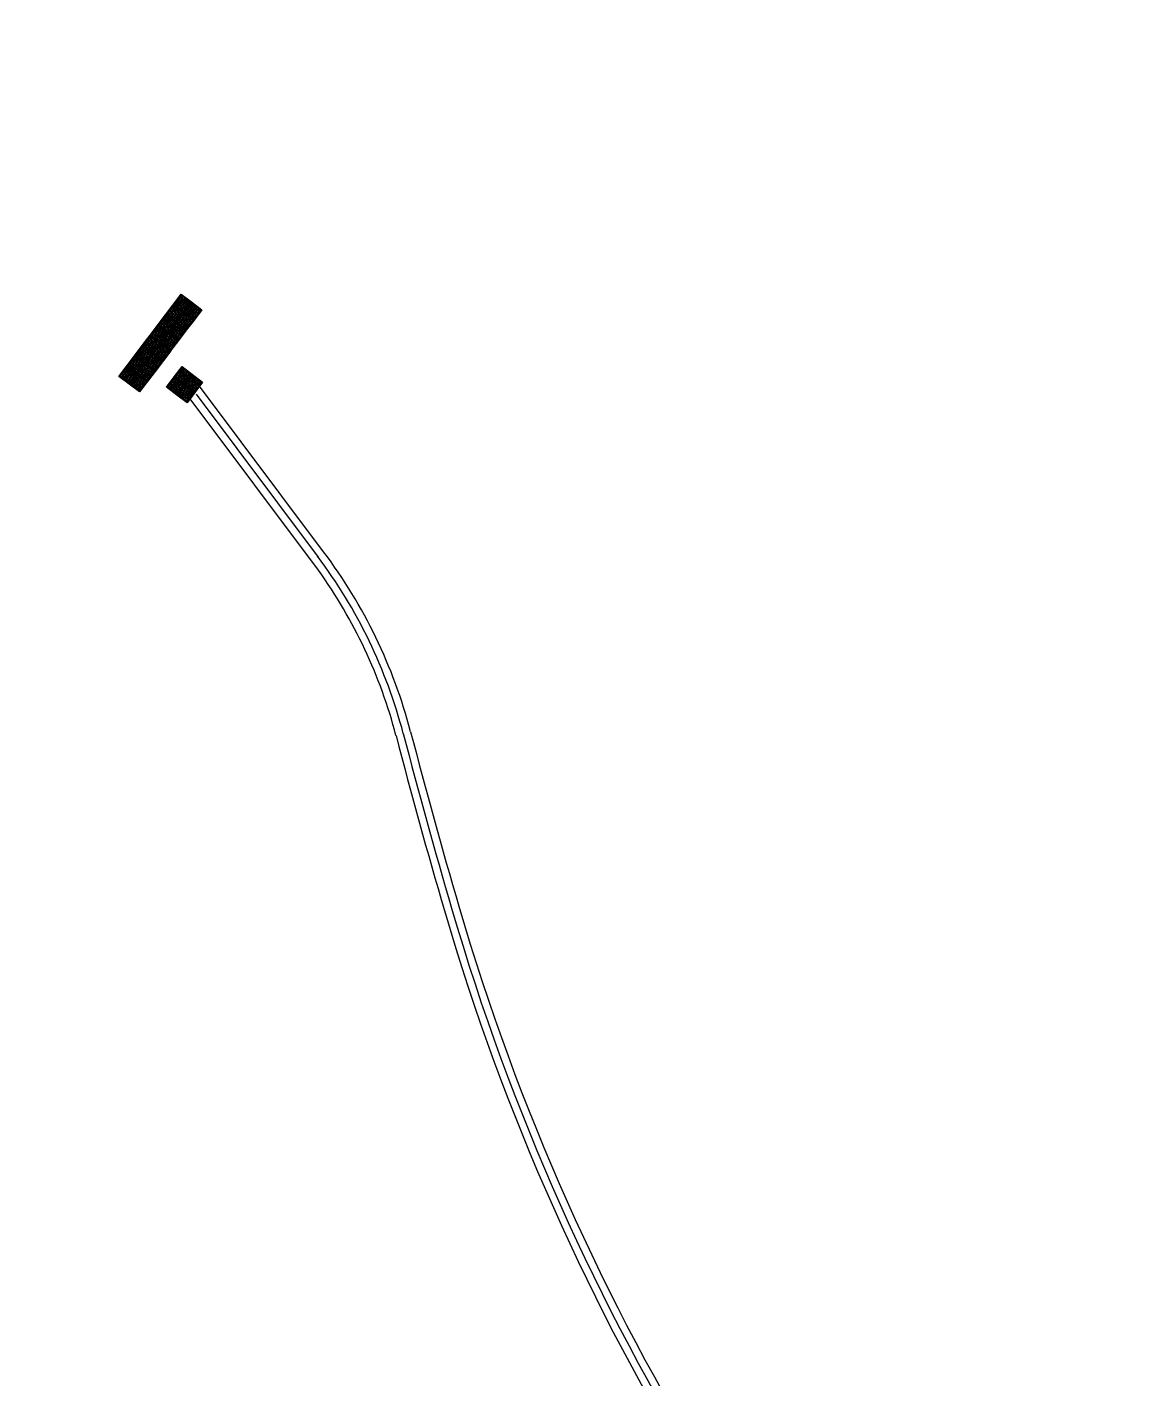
# Model space of a CAD drawing. Header units: millimetres. Extents: x 832728086 to 834530684, y 817551485 to 818349469.
# Drawn here: x 833098095 to 833123677, y 817733677 to 817765065 of the extents above; entities that cross this region are included whole.
import ezdxf

# ---------------------------------------------------------------- set-up
doc = ezdxf.new("R2010")
doc.units = ezdxf.units.MM
doc.header["$LTSCALE"] = 100
doc.layers.add('000-helpline', color=30, linetype='Continuous', lineweight=30, plot=False)
doc.layers.add('000-Tactile-l', color=8, linetype='Continuous')

# ---------------------------------------------------------------- blocks, each defined once
blk = doc.blocks.new('tactile')
at = {"layer": '000-helpline', "ltscale": 0.015}
for points in [[(834247.667, 817812.521), (834247.906, 817812.339), (834247.725, 817812.1), (834247.485, 817812.281)], [(834247.485, 817812.281), (834247.725, 817812.1), (834247.543, 817811.861), (834247.304, 817812.042)], [(834247.725, 817812.1), (834247.964, 817811.919), (834247.783, 817811.68), (834247.543, 817811.861)], [(834247.906, 817812.339), (834248.145, 817812.158), (834247.964, 817811.919), (834247.725, 817812.1)], [(834247.123, 817811.803), (834247.362, 817811.622), (834247.181, 817811.383), (834246.942, 817811.564)], [(834247.304, 817812.042), (834247.543, 817811.861), (834247.362, 817811.622), (834247.123, 817811.803)], [(834247.543, 817811.861), (834247.783, 817811.68), (834247.601, 817811.441), (834247.362, 817811.622)], [(834246.943, 817811.565), (834247.182, 817811.384), (834247.001, 817811.145), (834246.762, 817811.326)], [(834247.362, 817811.622), (834247.601, 817811.441), (834247.42, 817811.202), (834247.181, 817811.383)], [(834246.762, 817811.326), (834247.001, 817811.145), (834246.82, 817810.906), (834246.581, 817811.087)], [(834247.001, 817811.145), (834247.24, 817810.964), (834247.059, 817810.725), (834246.82, 817810.906)], [(834247.182, 817811.384), (834247.421, 817811.203), (834247.24, 817810.964), (834247.001, 817811.145)], [(834246.4, 817810.85), (834246.639, 817810.669), (834246.458, 817810.43), (834246.219, 817810.611)], [(834246.581, 817811.089), (834246.82, 817810.908), (834246.639, 817810.669), (834246.4, 817810.85)], [(834246.82, 817810.908), (834247.06, 817810.727), (834246.878, 817810.488), (834246.639, 817810.669)], [(834247.685, 817810.837), (834247.924, 817810.655), (834247.743, 817810.416), (834247.504, 817810.597)], [(834246.639, 817810.669), (834246.878, 817810.488), (834246.697, 817810.249), (834246.458, 817810.43)], [(834247.504, 817810.597), (834247.743, 817810.416), (834247.562, 817810.177), (834247.323, 817810.358)], [(834247.924, 817810.655), (834248.163, 817810.474), (834247.982, 817810.235), (834247.743, 817810.416)], [(834247.743, 817810.416), (834247.982, 817810.235), (834247.801, 817809.996), (834247.562, 817810.177)]]:
    blk.add_lwpolyline(points, close=True, dxfattribs=at)
at = {"layer": '000-Tactile-l', "ltscale": 5e-05}
for p, q in [((834248.012, 817810.195), (834250.844, 817806.416)), ((834250.971, 817806.539), (834248.092, 817810.38)), ((834250.851, 817806.11), (834247.872, 817810.09))]:
    blk.add_line(p, q, dxfattribs=at)
at = {"layer": '000-Tactile-l'}
for points in [[(834247.304, 817812.042), (834247.667, 817812.521), (834248.145, 817812.158), (834247.783, 817811.68)], [(834246.942, 817811.564), (834247.304, 817812.042), (834247.783, 817811.68), (834247.42, 817811.202)], [(834246.581, 817811.087), (834246.943, 817811.565), (834247.421, 817811.203), (834247.059, 817810.725)], [(834246.219, 817810.611), (834246.581, 817811.089), (834247.06, 817810.727), (834246.697, 817810.249)], [(834247.323, 817810.358), (834247.685, 817810.837), (834248.163, 817810.474), (834247.801, 817809.996)]]:
    blk.add_lwpolyline(points, close=True, dxfattribs=at)
at = {"layer": '000-Tactile-l', "ltscale": 0.015}
for centre, radius in [((834247.611, 817812.406), 0.0175), ((834247.611, 817812.406), 0.0125), ((834247.641, 817812.446), 0.0175), ((834247.641, 817812.446), 0.0125), ((834247.651, 817812.376), 0.0175), ((834247.651, 817812.376), 0.0125), ((834247.671, 817812.486), 0.0175), ((834247.671, 817812.486), 0.0125), ((834247.681, 817812.416), 0.0175), ((834247.681, 817812.416), 0.0125), ((834247.711, 817812.455), 0.0175), ((834247.711, 817812.455), 0.0125), ((834247.721, 817812.385), 0.0175), ((834247.721, 817812.385), 0.0125), ((834247.751, 817812.425), 0.0175), ((834247.751, 817812.425), 0.0125), ((834247.791, 817812.395), 0.0175), ((834247.791, 817812.395), 0.0125), ((834247.369, 817812.087), 0.0175), ((834247.369, 817812.087), 0.0125), ((834247.4, 817812.127), 0.0175), ((834247.4, 817812.127), 0.0125), ((834247.409, 817812.057), 0.0175), ((834247.43, 817812.167), 0.0175), ((834247.43, 817812.167), 0.0125), ((834247.44, 817812.097), 0.0175), ((834247.44, 817812.097), 0.0125), ((834247.46, 817812.207), 0.0175), ((834247.46, 817812.207), 0.0125), ((834247.47, 817812.137), 0.0175), ((834247.47, 817812.137), 0.0125), ((834247.479, 817812.066), 0.0175), ((834247.479, 817812.066), 0.0125), ((834247.49, 817812.246), 0.0175), ((834247.49, 817812.246), 0.0125), ((834247.5, 817812.176), 0.0175), ((834247.5, 817812.176), 0.0125), ((834247.51, 817812.106), 0.0175), ((834247.51, 817812.106), 0.0125), ((834247.52, 817812.286), 0.0175), ((834247.52, 817812.286), 0.0125), ((834247.53, 817812.216), 0.0175), ((834247.53, 817812.216), 0.0125), ((834247.54, 817812.146), 0.0175), ((834247.54, 817812.146), 0.0125), ((834247.549, 817812.076), 0.0175), ((834247.551, 817812.326), 0.0175), ((834247.549, 817812.076), 0.0125), ((834247.551, 817812.326), 0.0125), ((834247.56, 817812.256), 0.0175), ((834247.56, 817812.256), 0.0125), ((834247.57, 817812.186), 0.0175), ((834247.57, 817812.186), 0.0125), ((834247.58, 817812.116), 0.0175), ((834247.581, 817812.366), 0.0175), ((834247.58, 817812.116), 0.0125), ((834247.581, 817812.366), 0.0125), ((834247.59, 817812.296), 0.0175), ((834247.59, 817812.296), 0.0125), ((834247.6, 817812.226), 0.0175), ((834247.6, 817812.226), 0.0125), ((834247.61, 817812.156), 0.0175), ((834247.61, 817812.156), 0.0125), ((834247.619, 817812.086), 0.0175), ((834247.621, 817812.336), 0.0175), ((834247.619, 817812.086), 0.0125), ((834247.621, 817812.336), 0.0125), ((834247.63, 817812.266), 0.0175), ((834247.63, 817812.266), 0.0125), ((834247.64, 817812.196), 0.0175), ((834247.64, 817812.196), 0.0125), ((834247.65, 817812.126), 0.0175), ((834247.65, 817812.126), 0.0125), ((834247.661, 817812.306), 0.0175), ((834247.661, 817812.306), 0.0125), ((834247.67, 817812.236), 0.0175), ((834247.67, 817812.236), 0.0125), ((834247.68, 817812.166), 0.0175), ((834247.68, 817812.166), 0.0125), ((834247.69, 817812.095), 0.0175), ((834247.691, 817812.345), 0.0175), ((834247.69, 817812.095), 0.0125), ((834247.691, 817812.345), 0.0125), ((834247.7, 817812.275), 0.0175), ((834247.7, 817812.275), 0.0125), ((834247.71, 817812.205), 0.0175), ((834247.71, 817812.205), 0.0125), ((834247.72, 817812.135), 0.0175), ((834247.72, 817812.135), 0.0125), ((834247.729, 817812.065), 0.0175), ((834247.731, 817812.315), 0.0175), ((834247.729, 817812.065), 0.0125), ((834247.731, 817812.315), 0.0125), ((834247.74, 817812.245), 0.0175), ((834247.74, 817812.245), 0.0125), ((834247.75, 817812.175), 0.0175), ((834247.75, 817812.175), 0.0125), ((834247.76, 817812.105), 0.0175), ((834247.761, 817812.355), 0.0175), ((834247.76, 817812.105), 0.0125), ((834247.761, 817812.355), 0.0125), ((834247.77, 817812.285), 0.0175), ((834247.77, 817812.285), 0.0125), ((834247.78, 817812.215), 0.0175), ((834247.78, 817812.215), 0.0125), ((834247.79, 817812.145), 0.0175), ((834247.79, 817812.145), 0.0125), ((834247.799, 817812.075), 0.0175), ((834247.801, 817812.325), 0.0175), ((834247.799, 817812.075), 0.0125), ((834247.801, 817812.325), 0.0125), ((834247.81, 817812.255), 0.0175), ((834247.81, 817812.255), 0.0125), ((834247.82, 817812.185), 0.0175), ((834247.82, 817812.185), 0.0125), ((834247.83, 817812.115), 0.0175), ((834247.831, 817812.365), 0.0175), ((834247.83, 817812.115), 0.0125), ((834247.831, 817812.365), 0.0125), ((834247.84, 817812.295), 0.0175), ((834247.84, 817812.295), 0.0125), ((834247.85, 817812.225), 0.0175), ((834247.85, 817812.225), 0.0125), ((834247.86, 817812.155), 0.0175), ((834247.86, 817812.155), 0.0125), ((834247.869, 817812.085), 0.0175), ((834247.871, 817812.335), 0.0175), ((834247.869, 817812.085), 0.0125), ((834247.871, 817812.335), 0.0125), ((834247.88, 817812.265), 0.0175), ((834247.88, 817812.265), 0.0125), ((834247.89, 817812.195), 0.0175), ((834247.89, 817812.195), 0.0125), ((834247.9, 817812.124), 0.0175), ((834247.9, 817812.124), 0.0125), ((834247.911, 817812.304), 0.0175), ((834247.911, 817812.304), 0.0125), ((834247.92, 817812.234), 0.0175), ((834247.92, 817812.234), 0.0125), ((834247.93, 817812.164), 0.0175), ((834247.93, 817812.164), 0.0125), ((834247.94, 817812.094), 0.0175), ((834247.94, 817812.094), 0.0125), ((834247.95, 817812.274), 0.0175), ((834247.95, 817812.274), 0.0125), ((834247.96, 817812.204), 0.0175), ((834247.96, 817812.204), 0.0125), ((834247.97, 817812.134), 0.0175), ((834247.97, 817812.134), 0.0125), ((834247.979, 817812.064), 0.0175), ((834247.979, 817812.064), 0.0125), ((834247.99, 817812.244), 0.0175), ((834247.99, 817812.244), 0.0125), ((834248, 817812.174), 0.0175), ((834248, 817812.174), 0.0125), ((834248.01, 817812.104), 0.0175), ((834248.01, 817812.104), 0.0125), ((834248.03, 817812.214), 0.0175), ((834248.03, 817812.214), 0.0125), ((834248.04, 817812.144), 0.0175), ((834248.04, 817812.144), 0.0125), ((834248.049, 817812.074), 0.0175), ((834248.049, 817812.074), 0.0125), ((834248.07, 817812.184), 0.0175), ((834248.07, 817812.184), 0.0125), ((834248.08, 817812.114), 0.0175), ((834248.08, 817812.114), 0.0125), ((834248.11, 817812.153), 0.0175), ((834248.11, 817812.153), 0.0125), ((834247.128, 817811.768), 0.0175), ((834247.128, 817811.768), 0.0125), ((834247.158, 817811.808), 0.0175), ((834247.158, 817811.808), 0.0125), ((834247.188, 817811.848), 0.0175), ((834247.188, 817811.848), 0.0125), ((834247.198, 817811.778), 0.0175), ((834247.198, 817811.778), 0.0125), ((834247.219, 817811.888), 0.0175), ((834247.219, 817811.888), 0.0125), ((834247.228, 817811.818), 0.0175), ((834247.228, 817811.818), 0.0125), ((834247.238, 817811.748), 0.0175), ((834247.238, 817811.748), 0.0125), ((834247.249, 817811.928), 0.0175), ((834247.249, 817811.928), 0.0125), ((834247.258, 817811.858), 0.0175), ((834247.258, 817811.858), 0.0125), ((834247.268, 817811.787), 0.0175), ((834247.268, 817811.787), 0.0125), ((834247.279, 817811.967), 0.0175), ((834247.279, 817811.967), 0.0125), ((834247.289, 817811.897), 0.0175), ((834247.289, 817811.897), 0.0125), ((834247.298, 817811.827), 0.0175), ((834247.298, 817811.827), 0.0125), ((834247.308, 817811.757), 0.0175), ((834247.309, 817812.007), 0.0175), ((834247.308, 817811.757), 0.0125), ((834247.309, 817812.007), 0.0125), ((834247.319, 817811.937), 0.0175), ((834247.319, 817811.937), 0.0125), ((834247.328, 817811.867), 0.0175), ((834247.328, 817811.867), 0.0125), ((834247.338, 817811.797), 0.0175), ((834247.339, 817812.047), 0.0175), ((834247.338, 817811.797), 0.0125), ((834247.339, 817812.047), 0.0125), ((834247.349, 817811.977), 0.0175), ((834247.349, 817811.977), 0.0125), ((834247.359, 817811.907), 0.0175), ((834247.359, 817811.907), 0.0125), ((834247.368, 817811.837), 0.0175), ((834247.368, 817811.837), 0.0125), ((834247.378, 817811.767), 0.0175), ((834247.379, 817812.017), 0.0175), ((834247.378, 817811.767), 0.0125), ((834247.379, 817812.017), 0.0125), ((834247.389, 817811.947), 0.0175), ((834247.389, 817811.947), 0.0125), ((834247.398, 817811.877), 0.0175), ((834247.398, 817811.877), 0.0125), ((834247.408, 817811.807), 0.0175), ((834247.408, 817811.807), 0.0125), ((834247.409, 817812.057), 0.0125), ((834247.419, 817811.987), 0.0175), ((834247.419, 817811.987), 0.0125), ((834247.429, 817811.917), 0.0175), ((834247.429, 817811.917), 0.0125), ((834247.438, 817811.847), 0.0175), ((834247.438, 817811.847), 0.0125), ((834247.448, 817811.777), 0.0175), ((834247.449, 817812.027), 0.0175), ((834247.448, 817811.777), 0.0125), ((834247.449, 817812.027), 0.0125), ((834247.459, 817811.957), 0.0175), ((834247.459, 817811.957), 0.0125), ((834247.469, 817811.887), 0.0175), ((834247.469, 817811.887), 0.0125), ((834247.478, 817811.816), 0.0175), ((834247.478, 817811.816), 0.0125), ((834247.488, 817811.746), 0.0175), ((834247.489, 817811.996), 0.0175), ((834247.489, 817811.996), 0.0125), ((834247.499, 817811.926), 0.0175), ((834247.499, 817811.926), 0.0125), ((834247.508, 817811.856), 0.0175), ((834247.508, 817811.856), 0.0125), ((834247.518, 817811.786), 0.0175), ((834247.519, 817812.036), 0.0175), ((834247.518, 817811.786), 0.0125), ((834247.519, 817812.036), 0.0125), ((834247.529, 817811.966), 0.0175), ((834247.529, 817811.966), 0.0125), ((834247.539, 817811.896), 0.0175), ((834247.539, 817811.896), 0.0125), ((834247.548, 817811.826), 0.0175), ((834247.548, 817811.826), 0.0125), ((834247.558, 817811.756), 0.0175), ((834247.559, 817812.006), 0.0175), ((834247.558, 817811.756), 0.0125), ((834247.559, 817812.006), 0.0125), ((834247.569, 817811.936), 0.0175), ((834247.569, 817811.936), 0.0125), ((834247.578, 817811.866), 0.0175), ((834247.578, 817811.866), 0.0125), ((834247.588, 817811.796), 0.0175), ((834247.589, 817812.046), 0.0175), ((834247.588, 817811.796), 0.0125), ((834247.589, 817812.046), 0.0125), ((834247.599, 817811.976), 0.0175), ((834247.599, 817811.976), 0.0125), ((834247.609, 817811.906), 0.0175), ((834247.609, 817811.906), 0.0125), ((834247.618, 817811.836), 0.0175), ((834247.618, 817811.836), 0.0125), ((834247.628, 817811.766), 0.0175), ((834247.629, 817812.016), 0.0175), ((834247.628, 817811.766), 0.0125), ((834247.629, 817812.016), 0.0125), ((834247.639, 817811.946), 0.0175), ((834247.639, 817811.946), 0.0125), ((834247.648, 817811.876), 0.0175), ((834247.648, 817811.876), 0.0125), ((834247.658, 817811.806), 0.0175), ((834247.659, 817812.056), 0.0175), ((834247.658, 817811.806), 0.0125), ((834247.659, 817812.056), 0.0125), ((834247.669, 817811.986), 0.0175), ((834247.669, 817811.986), 0.0125), ((834247.679, 817811.916), 0.0175), ((834247.679, 817811.916), 0.0125), ((834247.688, 817811.845), 0.0175), ((834247.688, 817811.845), 0.0125), ((834247.698, 817811.775), 0.0175), ((834247.699, 817812.025), 0.0175), ((834247.698, 817811.775), 0.0125), ((834247.699, 817812.025), 0.0125), ((834247.709, 817811.955), 0.0175), ((834247.709, 817811.955), 0.0125), ((834247.719, 817811.885), 0.0175), ((834247.719, 817811.885), 0.0125), ((834247.728, 817811.815), 0.0175), ((834247.728, 817811.815), 0.0125), ((834247.738, 817811.745), 0.0175), ((834247.739, 817811.995), 0.0175), ((834247.739, 817811.995), 0.0125), ((834247.749, 817811.925), 0.0175), ((834247.749, 817811.925), 0.0125), ((834247.758, 817811.855), 0.0175), ((834247.758, 817811.855), 0.0125), ((834247.768, 817811.785), 0.0175), ((834247.769, 817812.035), 0.0175), ((834247.768, 817811.785), 0.0125), ((834247.769, 817812.035), 0.0125), ((834247.779, 817811.965), 0.0175), ((834247.779, 817811.965), 0.0125), ((834247.789, 817811.895), 0.0175), ((834247.789, 817811.895), 0.0125), ((834247.798, 817811.825), 0.0175), ((834247.798, 817811.825), 0.0125), ((834247.808, 817811.755), 0.0175), ((834247.809, 817812.005), 0.0175), ((834247.808, 817811.755), 0.0125), ((834247.809, 817812.005), 0.0125), ((834247.819, 817811.935), 0.0175), ((834247.819, 817811.935), 0.0125), ((834247.828, 817811.865), 0.0175), ((834247.828, 817811.865), 0.0125), ((834247.838, 817811.795), 0.0175), ((834247.839, 817812.045), 0.0175), ((834247.838, 817811.795), 0.0125), ((834247.839, 817812.045), 0.0125), ((834247.849, 817811.975), 0.0175), ((834247.849, 817811.975), 0.0125), ((834247.859, 817811.905), 0.0175), ((834247.859, 817811.905), 0.0125), ((834247.868, 817811.835), 0.0175), ((834247.868, 817811.835), 0.0125), ((834247.879, 817812.015), 0.0175), ((834247.879, 817812.015), 0.0125), ((834247.889, 817811.945), 0.0175), ((834247.889, 817811.945), 0.0125), ((834247.898, 817811.874), 0.0175), ((834247.898, 817811.874), 0.0125), ((834247.909, 817812.054), 0.0175), ((834247.909, 817812.054), 0.0125), ((834247.919, 817811.984), 0.0175), ((834247.919, 817811.984), 0.0125), ((834247.929, 817811.914), 0.0175), ((834247.929, 817811.914), 0.0125), ((834247.949, 817812.024), 0.0175), ((834247.949, 817812.024), 0.0125), ((834247.959, 817811.954), 0.0175), ((834247.959, 817811.954), 0.0125), ((834247.989, 817811.994), 0.0175), ((834247.989, 817811.994), 0.0125), ((834248.019, 817812.034), 0.0175), ((834248.019, 817812.034), 0.0125), ((834246.888, 817811.451), 0.0175), ((834246.888, 817811.451), 0.0125), ((834246.918, 817811.491), 0.0175), ((834246.918, 817811.491), 0.0125), ((834246.948, 817811.53), 0.0175), ((834246.948, 817811.53), 0.0125), ((834246.958, 817811.46), 0.0175), ((834246.958, 817811.46), 0.0125), ((834246.977, 817811.569), 0.0175), ((834246.977, 817811.569), 0.0125), ((834246.988, 817811.5), 0.0175), ((834246.988, 817811.5), 0.0125), ((834246.997, 817811.43), 0.0175), ((834247.007, 817811.609), 0.0175), ((834247.007, 817811.609), 0.0125), ((834247.017, 817811.539), 0.0175), ((834247.017, 817811.539), 0.0125), ((834247.028, 817811.47), 0.0175), ((834247.028, 817811.47), 0.0125), ((834247.037, 817811.649), 0.0175), ((834247.037, 817811.649), 0.0125), ((834247.047, 817811.579), 0.0175), ((834247.047, 817811.579), 0.0125), ((834247.057, 817811.508), 0.0175), ((834247.057, 817811.508), 0.0125), ((834247.068, 817811.688), 0.0175), ((834247.067, 817811.44), 0.0175), ((834247.068, 817811.688), 0.0125), ((834247.067, 817811.44), 0.0125), ((834247.077, 817811.618), 0.0175), ((834247.077, 817811.618), 0.0125), ((834247.087, 817811.548), 0.0175), ((834247.087, 817811.548), 0.0125), ((834247.097, 817811.478), 0.0175), ((834247.098, 817811.728), 0.0175), ((834247.097, 817811.478), 0.0125), ((834247.098, 817811.728), 0.0125), ((834247.107, 817811.658), 0.0175), ((834247.107, 817811.658), 0.0125), ((834247.117, 817811.588), 0.0175), ((834247.117, 817811.588), 0.0125), ((834247.127, 817811.518), 0.0175), ((834247.127, 817811.518), 0.0125), ((834247.136, 817811.448), 0.0175), ((834247.138, 817811.698), 0.0175), ((834247.136, 817811.448), 0.0125), ((834247.138, 817811.698), 0.0125), ((834247.147, 817811.628), 0.0175), ((834247.147, 817811.628), 0.0125), ((834247.157, 817811.558), 0.0175), ((834247.157, 817811.558), 0.0125), ((834247.167, 817811.488), 0.0175), ((834247.168, 817811.738), 0.0175), ((834247.167, 817811.488), 0.0125), ((834247.168, 817811.738), 0.0125), ((834247.177, 817811.668), 0.0175), ((834247.177, 817811.668), 0.0125), ((834247.187, 817811.598), 0.0175), ((834247.187, 817811.598), 0.0125), ((834247.197, 817811.528), 0.0175), ((834247.197, 817811.528), 0.0125), ((834247.206, 817811.458), 0.0175), ((834247.208, 817811.708), 0.0175), ((834247.206, 817811.458), 0.0125), ((834247.208, 817811.708), 0.0125), ((834247.217, 817811.638), 0.0175), ((834247.217, 817811.638), 0.0125), ((834247.227, 817811.568), 0.0175), ((834247.227, 817811.568), 0.0125), ((834247.237, 817811.498), 0.0175), ((834247.237, 817811.498), 0.0125), ((834247.248, 817811.678), 0.0175), ((834247.248, 817811.678), 0.0125), ((834247.257, 817811.608), 0.0175), ((834247.257, 817811.608), 0.0125), ((834247.267, 817811.537), 0.0175), ((834247.267, 817811.537), 0.0125), ((834247.277, 817811.467), 0.0175), ((834247.278, 817811.717), 0.0175), ((834247.277, 817811.467), 0.0125), ((834247.278, 817811.717), 0.0125), ((834247.287, 817811.647), 0.0175), ((834247.287, 817811.647), 0.0125), ((834247.297, 817811.577), 0.0175), ((834247.297, 817811.577), 0.0125), ((834247.307, 817811.507), 0.0175), ((834247.307, 817811.507), 0.0125), ((834247.316, 817811.437), 0.0175), ((834247.318, 817811.687), 0.0175), ((834247.316, 817811.437), 0.0125), ((834247.318, 817811.687), 0.0125), ((834247.327, 817811.617), 0.0175), ((834247.327, 817811.617), 0.0125), ((834247.337, 817811.547), 0.0175), ((834247.337, 817811.547), 0.0125), ((834247.347, 817811.477), 0.0175), ((834247.348, 817811.727), 0.0175), ((834247.347, 817811.477), 0.0125), ((834247.348, 817811.727), 0.0125), ((834247.357, 817811.657), 0.0175), ((834247.357, 817811.657), 0.0125), ((834247.367, 817811.587), 0.0175), ((834247.367, 817811.587), 0.0125), ((834247.377, 817811.517), 0.0175), ((834247.377, 817811.517), 0.0125), ((834247.386, 817811.447), 0.0175), ((834247.388, 817811.697), 0.0175), ((834247.386, 817811.447), 0.0125), ((834247.388, 817811.697), 0.0125), ((834247.397, 817811.627), 0.0175), ((834247.397, 817811.627), 0.0125), ((834247.407, 817811.557), 0.0175), ((834247.407, 817811.557), 0.0125), ((834247.417, 817811.487), 0.0175), ((834247.418, 817811.737), 0.0175), ((834247.417, 817811.487), 0.0125), ((834247.418, 817811.737), 0.0125), ((834247.427, 817811.667), 0.0175), ((834247.427, 817811.667), 0.0125), ((834247.437, 817811.597), 0.0175), ((834247.437, 817811.597), 0.0125), ((834247.447, 817811.527), 0.0175), ((834247.447, 817811.527), 0.0125), ((834247.456, 817811.457), 0.0175), ((834247.458, 817811.707), 0.0175), ((834247.456, 817811.457), 0.0125), ((834247.458, 817811.707), 0.0125), ((834247.467, 817811.637), 0.0175), ((834247.467, 817811.637), 0.0125), ((834247.477, 817811.566), 0.0175), ((834247.477, 817811.566), 0.0125), ((834247.487, 817811.496), 0.0175), ((834247.487, 817811.496), 0.0125), ((834247.488, 817811.746), 0.0125), ((834247.498, 817811.676), 0.0175), ((834247.498, 817811.676), 0.0125), ((834247.507, 817811.606), 0.0175), ((834247.507, 817811.606), 0.0125), ((834247.517, 817811.536), 0.0175), ((834247.517, 817811.536), 0.0125), ((834247.527, 817811.466), 0.0175), ((834247.528, 817811.716), 0.0175), ((834247.527, 817811.466), 0.0125), ((834247.528, 817811.716), 0.0125), ((834247.537, 817811.646), 0.0175), ((834247.537, 817811.646), 0.0125), ((834247.547, 817811.576), 0.0175), ((834247.547, 817811.576), 0.0125), ((834247.557, 817811.506), 0.0175), ((834247.557, 817811.506), 0.0125), ((834247.566, 817811.436), 0.0175), ((834247.568, 817811.686), 0.0175), ((834247.566, 817811.436), 0.0125), ((834247.568, 817811.686), 0.0125), ((834247.577, 817811.616), 0.0175), ((834247.577, 817811.616), 0.0125), ((834247.587, 817811.546), 0.0175), ((834247.587, 817811.546), 0.0125), ((834247.597, 817811.476), 0.0175), ((834247.598, 817811.726), 0.0175), ((834247.597, 817811.476), 0.0125), ((834247.598, 817811.726), 0.0125), ((834247.607, 817811.656), 0.0175), ((834247.607, 817811.656), 0.0125), ((834247.617, 817811.586), 0.0175), ((834247.617, 817811.586), 0.0125), ((834247.627, 817811.516), 0.0175), ((834247.627, 817811.516), 0.0125), ((834247.638, 817811.696), 0.0175), ((834247.638, 817811.696), 0.0125), ((834247.647, 817811.626), 0.0175), ((834247.647, 817811.626), 0.0125), ((834247.657, 817811.556), 0.0175), ((834247.657, 817811.556), 0.0125), ((834247.668, 817811.736), 0.0175), ((834247.668, 817811.736), 0.0125), ((834247.677, 817811.666), 0.0175), ((834247.677, 817811.666), 0.0125), ((834247.687, 817811.595), 0.0175), ((834247.687, 817811.595), 0.0125), ((834247.708, 817811.705), 0.0175), ((834247.708, 817811.705), 0.0125), ((834247.717, 817811.635), 0.0175), ((834247.717, 817811.635), 0.0125), ((834247.738, 817811.745), 0.0125), ((834247.748, 817811.675), 0.0175), ((834247.748, 817811.675), 0.0125), ((834247.778, 817811.715), 0.0175), ((834247.778, 817811.715), 0.0125), ((834246.646, 817811.132), 0.0175), ((834246.646, 817811.132), 0.0125), ((834246.676, 817811.172), 0.0175), ((834246.676, 817811.172), 0.0125), ((834246.706, 817811.212), 0.0175), ((834246.706, 817811.212), 0.0125), ((834246.716, 817811.142), 0.0175), ((834246.716, 817811.142), 0.0125), ((834246.737, 817811.251), 0.0175), ((834246.737, 817811.251), 0.0125), ((834246.746, 817811.181), 0.0175), ((834246.746, 817811.181), 0.0125), ((834246.767, 817811.291), 0.0175), ((834246.767, 817811.291), 0.0125), ((834246.776, 817811.221), 0.0175), ((834246.776, 817811.221), 0.0125), ((834246.786, 817811.151), 0.0175), ((834246.786, 817811.151), 0.0125), ((834246.797, 817811.331), 0.0175), ((834246.797, 817811.331), 0.0125), ((834246.807, 817811.261), 0.0175), ((834246.807, 817811.261), 0.0125), ((834246.816, 817811.191), 0.0175), ((834246.816, 817811.191), 0.0125), ((834246.826, 817811.121), 0.0175), ((834246.827, 817811.371), 0.0175), ((834246.826, 817811.121), 0.0125), ((834246.827, 817811.371), 0.0125), ((834246.837, 817811.301), 0.0175), ((834246.837, 817811.301), 0.0125), ((834246.846, 817811.231), 0.0175), ((834246.846, 817811.231), 0.0125), ((834246.856, 817811.161), 0.0175), ((834246.857, 817811.411), 0.0175), ((834246.856, 817811.161), 0.0125), ((834246.857, 817811.411), 0.0125), ((834246.867, 817811.341), 0.0175), ((834246.867, 817811.341), 0.0125), ((834246.877, 817811.271), 0.0175), ((834246.877, 817811.271), 0.0125), ((834246.886, 817811.201), 0.0175), ((834246.886, 817811.201), 0.0125), ((834246.896, 817811.131), 0.0175), ((834246.897, 817811.381), 0.0175), ((834246.896, 817811.131), 0.0125), ((834246.897, 817811.381), 0.0125), ((834246.907, 817811.311), 0.0175), ((834246.907, 817811.311), 0.0125), ((834246.917, 817811.241), 0.0175), ((834246.917, 817811.241), 0.0125), ((834246.926, 817811.171), 0.0175), ((834246.927, 817811.421), 0.0175), ((834246.926, 817811.171), 0.0125), ((834246.927, 817811.421), 0.0125), ((834246.937, 817811.35), 0.0175), ((834246.937, 817811.35), 0.0125), ((834246.947, 817811.28), 0.0175), ((834246.947, 817811.28), 0.0125), ((834246.956, 817811.21), 0.0175), ((834246.956, 817811.21), 0.0125), ((834246.966, 817811.14), 0.0175), ((834246.967, 817811.39), 0.0175), ((834246.966, 817811.14), 0.0125), ((834246.967, 817811.39), 0.0125), ((834246.977, 817811.32), 0.0175), ((834246.977, 817811.32), 0.0125), ((834246.987, 817811.25), 0.0175), ((834246.987, 817811.25), 0.0125), ((834246.996, 817811.18), 0.0175), ((834246.996, 817811.18), 0.0125), ((834246.997, 817811.43), 0.0125), ((834247.007, 817811.36), 0.0175), ((834247.007, 817811.36), 0.0125), ((834247.017, 817811.29), 0.0175), ((834247.017, 817811.29), 0.0125), ((834247.026, 817811.22), 0.0175), ((834247.026, 817811.22), 0.0125), ((834247.036, 817811.15), 0.0175), ((834247.037, 817811.4), 0.0175), ((834247.036, 817811.15), 0.0125), ((834247.037, 817811.4), 0.0125), ((834247.047, 817811.33), 0.0175), ((834247.047, 817811.33), 0.0125), ((834247.057, 817811.26), 0.0175), ((834247.057, 817811.26), 0.0125), ((834247.066, 817811.19), 0.0175), ((834247.066, 817811.19), 0.0125), ((834247.076, 817811.12), 0.0175), ((834247.077, 817811.37), 0.0175), ((834247.076, 817811.12), 0.0125), ((834247.077, 817811.37), 0.0125), ((834247.087, 817811.3), 0.0175), ((834247.087, 817811.3), 0.0125), ((834247.096, 817811.23), 0.0175), ((834247.096, 817811.23), 0.0125), ((834247.106, 817811.16), 0.0175), ((834247.107, 817811.41), 0.0175), ((834247.106, 817811.16), 0.0125), ((834247.107, 817811.41), 0.0125), ((834247.117, 817811.34), 0.0175), ((834247.117, 817811.34), 0.0125), ((834247.127, 817811.27), 0.0175), ((834247.127, 817811.27), 0.0125), ((834247.136, 817811.2), 0.0175), ((834247.136, 817811.2), 0.0125), ((834247.146, 817811.129), 0.0175), ((834247.147, 817811.379), 0.0175), ((834247.146, 817811.129), 0.0125), ((834247.147, 817811.379), 0.0125), ((834247.157, 817811.309), 0.0175), ((834247.157, 817811.309), 0.0125), ((834247.167, 817811.239), 0.0175), ((834247.167, 817811.239), 0.0125), ((834247.176, 817811.418), 0.0175), ((834247.176, 817811.169), 0.0175), ((834247.176, 817811.418), 0.0125), ((834247.176, 817811.169), 0.0125), ((834247.187, 817811.349), 0.0175), ((834247.187, 817811.349), 0.0125), ((834247.197, 817811.279), 0.0175), ((834247.197, 817811.279), 0.0125), ((834247.206, 817811.209), 0.0175), ((834247.206, 817811.209), 0.0125), ((834247.216, 817811.388), 0.0175), ((834247.216, 817811.139), 0.0175), ((834247.216, 817811.388), 0.0125), ((834247.216, 817811.139), 0.0125), ((834247.227, 817811.319), 0.0175), ((834247.227, 817811.319), 0.0125), ((834247.237, 817811.249), 0.0175), ((834247.237, 817811.249), 0.0125), ((834247.246, 817811.428), 0.0175), ((834247.246, 817811.179), 0.0175), ((834247.246, 817811.428), 0.0125), ((834247.246, 817811.179), 0.0125), ((834247.256, 817811.358), 0.0175), ((834247.256, 817811.358), 0.0125), ((834247.267, 817811.289), 0.0175), ((834247.267, 817811.289), 0.0125), ((834247.276, 817811.219), 0.0175), ((834247.276, 817811.219), 0.0125), ((834247.286, 817811.397), 0.0175), ((834247.286, 817811.149), 0.0175), ((834247.286, 817811.397), 0.0125), ((834247.286, 817811.149), 0.0125), ((834247.296, 817811.327), 0.0175), ((834247.296, 817811.327), 0.0125), ((834247.307, 817811.259), 0.0175), ((834247.307, 817811.259), 0.0125), ((834247.316, 817811.189), 0.0175), ((834247.316, 817811.189), 0.0125), ((834247.326, 817811.119), 0.0175), ((834247.326, 817811.367), 0.0175), ((834247.326, 817811.367), 0.0125), ((834247.336, 817811.297), 0.0175), ((834247.336, 817811.297), 0.0125), ((834247.346, 817811.229), 0.0175), ((834247.346, 817811.229), 0.0125), ((834247.356, 817811.407), 0.0175), ((834247.356, 817811.158), 0.0175), ((834247.356, 817811.407), 0.0125), ((834247.356, 817811.158), 0.0125), ((834247.366, 817811.337), 0.0175), ((834247.366, 817811.337), 0.0125), ((834247.376, 817811.267), 0.0175), ((834247.376, 817811.267), 0.0125), ((834247.386, 817811.198), 0.0175), ((834247.386, 817811.198), 0.0125), ((834247.396, 817811.377), 0.0175), ((834247.396, 817811.377), 0.0125), ((834247.406, 817811.307), 0.0175), ((834247.406, 817811.307), 0.0125), ((834247.415, 817811.237), 0.0175), ((834247.415, 817811.237), 0.0125), ((834247.426, 817811.417), 0.0175), ((834247.426, 817811.417), 0.0125), ((834247.436, 817811.347), 0.0175), ((834247.436, 817811.347), 0.0125), ((834247.446, 817811.277), 0.0175), ((834247.446, 817811.277), 0.0125), ((834247.466, 817811.387), 0.0175), ((834247.466, 817811.387), 0.0125), ((834247.476, 817811.316), 0.0175), ((834247.476, 817811.316), 0.0125), ((834247.496, 817811.426), 0.0175), ((834247.496, 817811.426), 0.0125), ((834247.506, 817811.356), 0.0175), ((834247.506, 817811.356), 0.0125), ((834247.536, 817811.396), 0.0175), ((834247.536, 817811.396), 0.0125), ((834246.405, 817810.815), 0.0175), ((834246.405, 817810.815), 0.0125), ((834246.435, 817810.855), 0.0175), ((834246.435, 817810.855), 0.0125), ((834246.465, 817810.895), 0.0175), ((834246.465, 817810.895), 0.0125), ((834246.475, 817810.825), 0.0175), ((834246.475, 817810.825), 0.0125), ((834246.495, 817810.935), 0.0175), ((834246.495, 817810.935), 0.0125), ((834246.505, 817810.864), 0.0175), ((834246.505, 817810.864), 0.0125), ((834246.526, 817810.974), 0.0175), ((834246.526, 817810.974), 0.0125), ((834246.535, 817810.904), 0.0175), ((834246.535, 817810.904), 0.0125), ((834246.545, 817810.834), 0.0175), ((834246.545, 817810.834), 0.0125), ((834246.556, 817811.014), 0.0175), ((834246.556, 817811.014), 0.0125), ((834246.566, 817810.944), 0.0175), ((834246.566, 817810.944), 0.0125), ((834246.575, 817810.874), 0.0175), ((834246.575, 817810.874), 0.0125), ((834246.585, 817810.804), 0.0175), ((834246.586, 817811.054), 0.0175), ((834246.586, 817811.054), 0.0125), ((834246.596, 817810.984), 0.0175), ((834246.596, 817810.984), 0.0125), ((834246.605, 817810.914), 0.0175), ((834246.605, 817810.914), 0.0125), ((834246.616, 817811.092), 0.0175), ((834246.615, 817810.844), 0.0175), ((834246.616, 817811.092), 0.0125), ((834246.615, 817810.844), 0.0125), ((834246.626, 817811.024), 0.0175), ((834246.626, 817811.024), 0.0125), ((834246.636, 817810.954), 0.0175), ((834246.636, 817810.954), 0.0125), ((834246.645, 817810.884), 0.0175), ((834246.645, 817810.884), 0.0125), ((834246.655, 817810.814), 0.0175), ((834246.656, 817811.062), 0.0175), ((834246.655, 817810.814), 0.0125), ((834246.656, 817811.062), 0.0125), ((834246.666, 817810.994), 0.0175), ((834246.666, 817810.994), 0.0125), ((834246.675, 817810.924), 0.0175), ((834246.675, 817810.924), 0.0125), ((834246.686, 817811.102), 0.0175), ((834246.685, 817810.854), 0.0175), ((834246.686, 817811.102), 0.0125), ((834246.685, 817810.854), 0.0125), ((834246.696, 817811.032), 0.0175), ((834246.696, 817811.032), 0.0125), ((834246.706, 817810.964), 0.0175), ((834246.706, 817810.964), 0.0125), ((834246.715, 817810.893), 0.0175), ((834246.715, 817810.893), 0.0125), ((834246.725, 817810.823), 0.0175), ((834246.726, 817811.071), 0.0175), ((834246.725, 817810.823), 0.0125), ((834246.726, 817811.071), 0.0125), ((834246.735, 817811.001), 0.0175), ((834246.735, 817811.001), 0.0125), ((834246.745, 817810.933), 0.0175), ((834246.745, 817810.933), 0.0125), ((834246.756, 817811.111), 0.0175), ((834246.755, 817810.863), 0.0175), ((834246.756, 817811.111), 0.0125), ((834246.755, 817810.863), 0.0125), ((834246.766, 817811.041), 0.0175), ((834246.766, 817811.041), 0.0125), ((834246.775, 817810.971), 0.0175), ((834246.775, 817810.971), 0.0125), ((834246.785, 817810.903), 0.0175), ((834246.785, 817810.903), 0.0125), ((834246.796, 817811.081), 0.0175), ((834246.795, 817810.833), 0.0175), ((834246.796, 817811.081), 0.0125), ((834246.795, 817810.833), 0.0125), ((834246.805, 817811.011), 0.0175), ((834246.805, 817811.011), 0.0125), ((834246.815, 817810.941), 0.0175), ((834246.815, 817810.941), 0.0125), ((834246.825, 817810.873), 0.0175), ((834246.825, 817810.873), 0.0125), ((834246.835, 817810.803), 0.0175), ((834246.836, 817811.051), 0.0175), ((834246.836, 817811.051), 0.0125), ((834246.845, 817810.981), 0.0175), ((834246.845, 817810.981), 0.0125), ((834246.855, 817810.911), 0.0175), ((834246.855, 817810.911), 0.0125), ((834246.866, 817811.091), 0.0175), ((834246.865, 817810.843), 0.0175), ((834246.866, 817811.091), 0.0125), ((834246.865, 817810.843), 0.0125), ((834246.875, 817811.021), 0.0175), ((834246.875, 817811.021), 0.0125), ((834246.885, 817810.951), 0.0175), ((834246.885, 817810.951), 0.0125), ((834246.895, 817810.881), 0.0175), ((834246.895, 817810.881), 0.0125), ((834246.905, 817810.813), 0.0175), ((834246.906, 817811.061), 0.0175), ((834246.905, 817810.813), 0.0125), ((834246.906, 817811.061), 0.0125), ((834246.915, 817810.991), 0.0175), ((834246.915, 817810.991), 0.0125), ((834246.925, 817810.921), 0.0175), ((834246.925, 817810.921), 0.0125), ((834246.935, 817810.85), 0.0175), ((834246.936, 817811.1), 0.0175), ((834246.935, 817810.85), 0.0125), ((834246.936, 817811.1), 0.0125), ((834246.946, 817811.03), 0.0175), ((834246.946, 817811.03), 0.0125), ((834246.955, 817810.96), 0.0175), ((834246.955, 817810.96), 0.0125), ((834246.965, 817810.89), 0.0175), ((834246.965, 817810.89), 0.0125), ((834246.975, 817810.82), 0.0175), ((834246.976, 817811.07), 0.0175), ((834246.975, 817810.82), 0.0125), ((834246.976, 817811.07), 0.0125), ((834246.985, 817811), 0.0175), ((834246.985, 817811), 0.0125), ((834246.995, 817810.93), 0.0175), ((834246.995, 817810.93), 0.0125), ((834247.005, 817810.86), 0.0175), ((834247.006, 817811.11), 0.0175), ((834247.005, 817810.86), 0.0125), ((834247.006, 817811.11), 0.0125), ((834247.016, 817811.04), 0.0175), ((834247.016, 817811.04), 0.0125), ((834247.025, 817810.97), 0.0175), ((834247.025, 817810.97), 0.0125), ((834247.035, 817810.9), 0.0175), ((834247.035, 817810.9), 0.0125), ((834247.045, 817810.83), 0.0175), ((834247.046, 817811.08), 0.0175), ((834247.045, 817810.83), 0.0125), ((834247.046, 817811.08), 0.0125), ((834247.055, 817811.01), 0.0175), ((834247.055, 817811.01), 0.0125), ((834247.065, 817810.94), 0.0175), ((834247.065, 817810.94), 0.0125), ((834247.075, 817810.87), 0.0175), ((834247.075, 817810.87), 0.0125), ((834247.086, 817811.05), 0.0175), ((834247.086, 817811.05), 0.0125), ((834247.095, 817810.98), 0.0175), ((834247.095, 817810.98), 0.0125), ((834247.105, 817810.91), 0.0175), ((834247.105, 817810.91), 0.0125), ((834247.115, 817810.84), 0.0175), ((834247.116, 817811.09), 0.0175), ((834247.115, 817810.84), 0.0125), ((834247.116, 817811.09), 0.0125), ((834247.125, 817811.02), 0.0175), ((834247.125, 817811.02), 0.0125), ((834247.135, 817810.95), 0.0175), ((834247.135, 817810.95), 0.0125), ((834247.145, 817810.879), 0.0175), ((834247.145, 817810.879), 0.0125), ((834247.156, 817811.059), 0.0175), ((834247.156, 817811.059), 0.0125), ((834247.165, 817810.989), 0.0175), ((834247.165, 817810.989), 0.0125), ((834247.175, 817810.919), 0.0175), ((834247.175, 817810.919), 0.0125), ((834247.186, 817811.099), 0.0175), ((834247.186, 817811.099), 0.0125), ((834247.196, 817811.029), 0.0175), ((834247.196, 817811.029), 0.0125), ((834247.205, 817810.959), 0.0175), ((834247.205, 817810.959), 0.0125), ((834247.226, 817811.069), 0.0175), ((834247.226, 817811.069), 0.0125), ((834247.235, 817810.999), 0.0175), ((834247.235, 817810.999), 0.0125), ((834247.256, 817811.109), 0.0175), ((834247.256, 817811.109), 0.0125), ((834247.266, 817811.039), 0.0175), ((834247.266, 817811.039), 0.0125), ((834247.296, 817811.079), 0.0175), ((834247.296, 817811.079), 0.0125), ((834247.326, 817811.119), 0.0125), ((834247.69, 817810.802), 0.0175), ((834246.254, 817810.616), 0.0175), ((834246.254, 817810.616), 0.0125), ((834246.284, 817810.656), 0.0175), ((834246.284, 817810.656), 0.0125), ((834246.294, 817810.585), 0.0175), ((834246.294, 817810.585), 0.0125), ((834246.314, 817810.695), 0.0175), ((834246.314, 817810.695), 0.0125), ((834246.324, 817810.625), 0.0175), ((834246.324, 817810.625), 0.0125), ((834246.334, 817810.555), 0.0175), ((834246.334, 817810.555), 0.0125), ((834246.345, 817810.735), 0.0175), ((834246.345, 817810.735), 0.0125), ((834246.354, 817810.665), 0.0175), ((834246.354, 817810.665), 0.0125), ((834246.364, 817810.595), 0.0175), ((834246.364, 817810.595), 0.0125), ((834246.374, 817810.525), 0.0175), ((834246.375, 817810.775), 0.0175), ((834246.374, 817810.525), 0.0125), ((834246.375, 817810.775), 0.0125), ((834246.384, 817810.705), 0.0175), ((834246.384, 817810.705), 0.0125), ((834246.394, 817810.635), 0.0175), ((834246.394, 817810.635), 0.0125), ((834246.404, 817810.565), 0.0175), ((834246.404, 817810.565), 0.0125), ((834246.413, 817810.495), 0.0175), ((834246.415, 817810.745), 0.0175), ((834246.413, 817810.495), 0.0125), ((834246.415, 817810.745), 0.0125), ((834246.424, 817810.675), 0.0175), ((834246.424, 817810.675), 0.0125), ((834246.434, 817810.605), 0.0175), ((834246.434, 817810.605), 0.0125), ((834246.444, 817810.535), 0.0175), ((834246.445, 817810.785), 0.0175), ((834246.444, 817810.535), 0.0125), ((834246.445, 817810.785), 0.0125), ((834246.454, 817810.715), 0.0175), ((834246.454, 817810.715), 0.0125), ((834246.464, 817810.645), 0.0175), ((834246.464, 817810.645), 0.0125), ((834246.474, 817810.575), 0.0175), ((834246.474, 817810.575), 0.0125), ((834246.483, 817810.505), 0.0175), ((834246.485, 817810.755), 0.0175), ((834246.483, 817810.505), 0.0125), ((834246.485, 817810.755), 0.0125), ((834246.494, 817810.685), 0.0175), ((834246.494, 817810.685), 0.0125), ((834246.504, 817810.614), 0.0175), ((834246.504, 817810.614), 0.0125), ((834246.514, 817810.544), 0.0175), ((834246.515, 817810.794), 0.0175), ((834246.514, 817810.544), 0.0125), ((834246.515, 817810.794), 0.0125), ((834246.524, 817810.724), 0.0175), ((834246.524, 817810.724), 0.0125), ((834246.534, 817810.654), 0.0175), ((834246.534, 817810.654), 0.0125), ((834246.544, 817810.584), 0.0175), ((834246.544, 817810.584), 0.0125), ((834246.553, 817810.514), 0.0175), ((834246.555, 817810.764), 0.0175), ((834246.553, 817810.514), 0.0125), ((834246.555, 817810.764), 0.0125), ((834246.564, 817810.694), 0.0175), ((834246.564, 817810.694), 0.0125), ((834246.574, 817810.624), 0.0175), ((834246.574, 817810.624), 0.0125), ((834246.584, 817810.554), 0.0175), ((834246.584, 817810.554), 0.0125), ((834246.585, 817810.804), 0.0125), ((834246.595, 817810.734), 0.0175), ((834246.595, 817810.734), 0.0125), ((834246.604, 817810.664), 0.0175), ((834246.604, 817810.664), 0.0125), ((834246.614, 817810.594), 0.0175), ((834246.614, 817810.594), 0.0125), ((834246.624, 817810.524), 0.0175), ((834246.625, 817810.774), 0.0175), ((834246.624, 817810.524), 0.0125), ((834246.625, 817810.774), 0.0125), ((834246.634, 817810.704), 0.0175), ((834246.634, 817810.704), 0.0125), ((834246.644, 817810.634), 0.0175), ((834246.644, 817810.634), 0.0125), ((834246.654, 817810.564), 0.0175), ((834246.654, 817810.564), 0.0125), ((834246.663, 817810.494), 0.0175), ((834246.665, 817810.744), 0.0175), ((834246.663, 817810.494), 0.0125), ((834246.665, 817810.744), 0.0125), ((834246.674, 817810.674), 0.0175), ((834246.674, 817810.674), 0.0125), ((834246.684, 817810.604), 0.0175), ((834246.684, 817810.604), 0.0125), ((834246.694, 817810.534), 0.0175), ((834246.695, 817810.784), 0.0175), ((834246.694, 817810.534), 0.0125), ((834246.695, 817810.784), 0.0125), ((834246.704, 817810.714), 0.0175), ((834246.704, 817810.714), 0.0125), ((834246.714, 817810.643), 0.0175), ((834246.714, 817810.643), 0.0125), ((834246.724, 817810.573), 0.0175), ((834246.724, 817810.573), 0.0125), ((834246.733, 817810.503), 0.0175), ((834246.735, 817810.753), 0.0175), ((834246.733, 817810.503), 0.0125), ((834246.735, 817810.753), 0.0125), ((834246.744, 817810.683), 0.0175), ((834246.744, 817810.683), 0.0125), ((834246.754, 817810.613), 0.0175), ((834246.754, 817810.613), 0.0125), ((834246.764, 817810.543), 0.0175), ((834246.765, 817810.793), 0.0175), ((834246.764, 817810.543), 0.0125), ((834246.765, 817810.793), 0.0125), ((834246.774, 817810.723), 0.0175), ((834246.774, 817810.723), 0.0125), ((834246.784, 817810.653), 0.0175), ((834246.784, 817810.653), 0.0125), ((834246.794, 817810.583), 0.0175), ((834246.794, 817810.583), 0.0125), ((834246.803, 817810.513), 0.0175), ((834246.805, 817810.763), 0.0175), ((834246.803, 817810.513), 0.0125), ((834246.805, 817810.763), 0.0125), ((834246.814, 817810.693), 0.0175), ((834246.814, 817810.693), 0.0125), ((834246.824, 817810.623), 0.0175), ((834246.824, 817810.623), 0.0125), ((834246.834, 817810.553), 0.0175), ((834246.834, 817810.553), 0.0125), ((834246.835, 817810.803), 0.0125), ((834246.845, 817810.733), 0.0175), ((834246.845, 817810.733), 0.0125), ((834246.854, 817810.663), 0.0175), ((834246.854, 817810.663), 0.0125), ((834246.864, 817810.593), 0.0175), ((834246.864, 817810.593), 0.0125), ((834246.874, 817810.523), 0.0175), ((834246.875, 817810.773), 0.0175), ((834246.874, 817810.523), 0.0125), ((834246.875, 817810.773), 0.0125), ((834246.884, 817810.703), 0.0175), ((834246.884, 817810.703), 0.0125), ((834246.894, 817810.633), 0.0175), ((834246.894, 817810.633), 0.0125), ((834246.904, 817810.563), 0.0175), ((834246.904, 817810.563), 0.0125), ((834246.915, 817810.743), 0.0175), ((834246.915, 817810.743), 0.0125), ((834246.924, 817810.672), 0.0175), ((834246.924, 817810.672), 0.0125), ((834246.934, 817810.602), 0.0175), ((834246.934, 817810.602), 0.0125), ((834246.945, 817810.782), 0.0175), ((834246.945, 817810.782), 0.0125), ((834246.954, 817810.712), 0.0175), ((834246.954, 817810.712), 0.0125), ((834246.964, 817810.642), 0.0175), ((834246.964, 817810.642), 0.0125), ((834246.985, 817810.752), 0.0175), ((834246.985, 817810.752), 0.0125), ((834246.994, 817810.682), 0.0175), ((834246.994, 817810.682), 0.0125), ((834247.014, 817810.79), 0.0175), ((834247.014, 817810.79), 0.0125), ((834247.024, 817810.722), 0.0175), ((834247.024, 817810.722), 0.0125), ((834247.054, 817810.76), 0.0175), ((834247.054, 817810.76), 0.0125), ((834247.084, 817810.8), 0.0175), ((834247.084, 817810.8), 0.0125), ((834247.479, 817810.523), 0.0175), ((834247.479, 817810.523), 0.0125), ((834247.509, 817810.562), 0.0175), ((834247.509, 817810.562), 0.0125), ((834247.518, 817810.492), 0.0175), ((834247.518, 817810.492), 0.0125), ((834247.539, 817810.602), 0.0175), ((834247.539, 817810.602), 0.0125), ((834247.549, 817810.532), 0.0175), ((834247.549, 817810.532), 0.0125), ((834247.569, 817810.642), 0.0175), ((834247.569, 817810.642), 0.0125), ((834247.579, 817810.572), 0.0175), ((834247.579, 817810.572), 0.0125), ((834247.589, 817810.502), 0.0175), ((834247.589, 817810.502), 0.0125), ((834247.599, 817810.682), 0.0175), ((834247.599, 817810.682), 0.0125), ((834247.609, 817810.612), 0.0175), ((834247.609, 817810.612), 0.0125), ((834247.619, 817810.542), 0.0175), ((834247.619, 817810.542), 0.0125), ((834247.63, 817810.722), 0.0175), ((834247.63, 817810.722), 0.0125), ((834247.639, 817810.652), 0.0175), ((834247.639, 817810.652), 0.0125), ((834247.649, 817810.582), 0.0175), ((834247.649, 817810.582), 0.0125), ((834247.659, 817810.512), 0.0175), ((834247.66, 817810.762), 0.0175), ((834247.659, 817810.512), 0.0125), ((834247.66, 817810.762), 0.0125), ((834247.669, 817810.692), 0.0175), ((834247.669, 817810.692), 0.0125), ((834247.679, 817810.622), 0.0175), ((834247.679, 817810.622), 0.0125), ((834247.689, 817810.552), 0.0175), ((834247.689, 817810.552), 0.0125), ((834247.69, 817810.802), 0.0125), ((834247.7, 817810.732), 0.0175), ((834247.7, 817810.732), 0.0125), ((834247.709, 817810.661), 0.0175), ((834247.709, 817810.661), 0.0125), ((834247.719, 817810.591), 0.0175), ((834247.719, 817810.591), 0.0125), ((834247.729, 817810.521), 0.0175), ((834247.73, 817810.771), 0.0175), ((834247.729, 817810.521), 0.0125), ((834247.73, 817810.771), 0.0125), ((834247.739, 817810.701), 0.0175), ((834247.739, 817810.701), 0.0125), ((834247.749, 817810.631), 0.0175), ((834247.749, 817810.631), 0.0125), ((834247.759, 817810.561), 0.0175), ((834247.759, 817810.561), 0.0125), ((834247.768, 817810.491), 0.0175), ((834247.77, 817810.741), 0.0175), ((834247.77, 817810.741), 0.0125), ((834247.779, 817810.671), 0.0175), ((834247.779, 817810.671), 0.0125), ((834247.789, 817810.601), 0.0175), ((834247.789, 817810.601), 0.0125), ((834247.799, 817810.531), 0.0175), ((834247.799, 817810.531), 0.0125), ((834247.81, 817810.711), 0.0175), ((834247.81, 817810.711), 0.0125), ((834247.819, 817810.641), 0.0175), ((834247.819, 817810.641), 0.0125), ((834247.829, 817810.571), 0.0175), ((834247.829, 817810.571), 0.0125), ((834247.839, 817810.501), 0.0175), ((834247.839, 817810.501), 0.0125), ((834247.849, 817810.681), 0.0175), ((834247.849, 817810.681), 0.0125), ((834247.859, 817810.611), 0.0175), ((834247.859, 817810.611), 0.0125), ((834247.869, 817810.541), 0.0175), ((834247.869, 817810.541), 0.0125), ((834247.889, 817810.651), 0.0175), ((834247.889, 817810.651), 0.0125), ((834247.899, 817810.581), 0.0175), ((834247.899, 817810.581), 0.0125), ((834247.909, 817810.511), 0.0175), ((834247.909, 817810.511), 0.0125), ((834247.929, 817810.62), 0.0175), ((834247.929, 817810.62), 0.0125), ((834247.939, 817810.55), 0.0175), ((834247.939, 817810.55), 0.0125), ((834247.969, 817810.59), 0.0175), ((834247.969, 817810.59), 0.0125), ((834247.979, 817810.52), 0.0175), ((834247.979, 817810.52), 0.0125), ((834248.009, 817810.56), 0.0175), ((834248.009, 817810.56), 0.0125), ((834248.018, 817810.49), 0.0175), ((834248.049, 817810.53), 0.0175), ((834248.049, 817810.53), 0.0125), ((834248.089, 817810.5), 0.0175), ((834248.089, 817810.5), 0.0125), ((834246.453, 817810.465), 0.0175), ((834246.453, 817810.465), 0.0125), ((834246.493, 817810.435), 0.0175), ((834246.493, 817810.435), 0.0125), ((834246.523, 817810.474), 0.0175), ((834246.523, 817810.474), 0.0125), ((834246.533, 817810.404), 0.0175), ((834246.533, 817810.404), 0.0125), ((834246.563, 817810.444), 0.0175), ((834246.563, 817810.444), 0.0125), ((834246.573, 817810.374), 0.0175), ((834246.573, 817810.374), 0.0125), ((834246.593, 817810.484), 0.0175), ((834246.593, 817810.484), 0.0125), ((834246.603, 817810.414), 0.0175), ((834246.603, 817810.414), 0.0125), ((834246.613, 817810.344), 0.0175), ((834246.613, 817810.344), 0.0125), ((834246.633, 817810.454), 0.0175), ((834246.633, 817810.454), 0.0125), ((834246.643, 817810.384), 0.0175), ((834246.643, 817810.384), 0.0125), ((834246.653, 817810.314), 0.0175), ((834246.653, 817810.314), 0.0125), ((834246.673, 817810.424), 0.0175), ((834246.673, 817810.424), 0.0125), ((834246.683, 817810.354), 0.0175), ((834246.683, 817810.354), 0.0125), ((834246.692, 817810.284), 0.0175), ((834246.692, 817810.284), 0.0125), ((834246.703, 817810.464), 0.0175), ((834246.703, 817810.464), 0.0125), ((834246.713, 817810.393), 0.0175), ((834246.713, 817810.393), 0.0125), ((834246.723, 817810.323), 0.0175), ((834246.723, 817810.323), 0.0125), ((834246.743, 817810.433), 0.0175), ((834246.743, 817810.433), 0.0125), ((834246.753, 817810.363), 0.0175), ((834246.753, 817810.363), 0.0125), ((834246.773, 817810.473), 0.0175), ((834246.773, 817810.473), 0.0125), ((834246.783, 817810.403), 0.0175), ((834246.783, 817810.403), 0.0125), ((834246.813, 817810.443), 0.0175), ((834246.813, 817810.443), 0.0125), ((834246.843, 817810.483), 0.0175), ((834246.843, 817810.483), 0.0125), ((834247.358, 817810.363), 0.0175), ((834247.358, 817810.363), 0.0125), ((834247.388, 817810.403), 0.0175), ((834247.388, 817810.403), 0.0125), ((834247.398, 817810.333), 0.0175), ((834247.398, 817810.333), 0.0125), ((834247.418, 817810.443), 0.0175), ((834247.418, 817810.443), 0.0125), ((834247.428, 817810.373), 0.0175), ((834247.428, 817810.373), 0.0125), ((834247.438, 817810.303), 0.0175), ((834247.438, 817810.303), 0.0125), ((834247.448, 817810.483), 0.0175), ((834247.448, 817810.483), 0.0125), ((834247.458, 817810.413), 0.0175), ((834247.458, 817810.413), 0.0125), ((834247.468, 817810.343), 0.0175), ((834247.468, 817810.343), 0.0125), ((834247.477, 817810.273), 0.0175), ((834247.477, 817810.273), 0.0125), ((834247.488, 817810.453), 0.0175), ((834247.488, 817810.453), 0.0125), ((834247.498, 817810.382), 0.0175), ((834247.498, 817810.382), 0.0125), ((834247.508, 817810.312), 0.0175), ((834247.508, 817810.312), 0.0125), ((834247.517, 817810.242), 0.0175), ((834247.517, 817810.242), 0.0125), ((834247.528, 817810.422), 0.0175), ((834247.528, 817810.422), 0.0125), ((834247.538, 817810.352), 0.0175), ((834247.538, 817810.352), 0.0125), ((834247.547, 817810.282), 0.0175), ((834247.547, 817810.282), 0.0125), ((834247.557, 817810.212), 0.0175), ((834247.558, 817810.462), 0.0175), ((834247.557, 817810.212), 0.0125), ((834247.558, 817810.462), 0.0125), ((834247.568, 817810.392), 0.0175), ((834247.568, 817810.392), 0.0125), ((834247.578, 817810.322), 0.0175), ((834247.578, 817810.322), 0.0125), ((834247.587, 817810.252), 0.0175), ((834247.587, 817810.252), 0.0125), ((834247.597, 817810.182), 0.0175), ((834247.598, 817810.432), 0.0175), ((834247.597, 817810.182), 0.0125), ((834247.598, 817810.432), 0.0125), ((834247.608, 817810.362), 0.0175), ((834247.608, 817810.362), 0.0125), ((834247.618, 817810.292), 0.0175), ((834247.618, 817810.292), 0.0125), ((834247.627, 817810.222), 0.0175), ((834247.628, 817810.472), 0.0175), ((834247.627, 817810.222), 0.0125), ((834247.628, 817810.472), 0.0125), ((834247.638, 817810.402), 0.0175), ((834247.638, 817810.402), 0.0125), ((834247.648, 817810.332), 0.0175), ((834247.648, 817810.332), 0.0125), ((834247.657, 817810.262), 0.0175), ((834247.657, 817810.262), 0.0125), ((834247.667, 817810.192), 0.0175), ((834247.668, 817810.442), 0.0175), ((834247.667, 817810.192), 0.0125), ((834247.668, 817810.442), 0.0125), ((834247.678, 817810.372), 0.0175), ((834247.678, 817810.372), 0.0125), ((834247.688, 817810.302), 0.0175), ((834247.688, 817810.302), 0.0125), ((834247.697, 817810.232), 0.0175), ((834247.698, 817810.482), 0.0175), ((834247.697, 817810.232), 0.0125), ((834247.698, 817810.482), 0.0125), ((834247.708, 817810.411), 0.0175), ((834247.708, 817810.411), 0.0125), ((834247.718, 817810.341), 0.0175), ((834247.718, 817810.341), 0.0125), ((834247.727, 817810.271), 0.0175), ((834247.727, 817810.271), 0.0125), ((834247.737, 817810.201), 0.0175), ((834247.738, 817810.451), 0.0175), ((834247.737, 817810.201), 0.0125), ((834247.738, 817810.451), 0.0125), ((834247.748, 817810.381), 0.0175), ((834247.748, 817810.381), 0.0125), ((834247.758, 817810.311), 0.0175), ((834247.758, 817810.311), 0.0125), ((834247.767, 817810.241), 0.0175), ((834247.767, 817810.241), 0.0125), ((834247.768, 817810.491), 0.0125), ((834247.778, 817810.421), 0.0175), ((834247.778, 817810.421), 0.0125), ((834247.788, 817810.351), 0.0175), ((834247.788, 817810.351), 0.0125), ((834247.797, 817810.281), 0.0175), ((834247.797, 817810.281), 0.0125), ((834247.807, 817810.211), 0.0175), ((834247.808, 817810.461), 0.0175), ((834247.807, 817810.211), 0.0125), ((834247.808, 817810.461), 0.0125), ((834247.818, 817810.391), 0.0175), ((834247.818, 817810.391), 0.0125), ((834247.828, 817810.321), 0.0175), ((834247.828, 817810.321), 0.0125), ((834247.837, 817810.251), 0.0175), ((834247.837, 817810.251), 0.0125), ((834247.847, 817810.181), 0.0175), ((834247.848, 817810.431), 0.0175), ((834247.847, 817810.181), 0.0125), ((834247.848, 817810.431), 0.0125), ((834247.858, 817810.361), 0.0175), ((834247.858, 817810.361), 0.0125), ((834247.868, 817810.291), 0.0175), ((834247.868, 817810.291), 0.0125), ((834247.877, 817810.221), 0.0175), ((834247.878, 817810.471), 0.0175), ((834247.877, 817810.221), 0.0125), ((834247.878, 817810.471), 0.0125), ((834247.888, 817810.401), 0.0175), ((834247.888, 817810.401), 0.0125), ((834247.898, 817810.331), 0.0175), ((834247.898, 817810.331), 0.0125), ((834247.907, 817810.261), 0.0175), ((834247.907, 817810.261), 0.0125), ((834247.917, 817810.19), 0.0175), ((834247.918, 817810.44), 0.0175), ((834247.917, 817810.19), 0.0125), ((834247.918, 817810.44), 0.0125), ((834247.928, 817810.37), 0.0175), ((834247.928, 817810.37), 0.0125), ((834247.938, 817810.3), 0.0175), ((834247.938, 817810.3), 0.0125), ((834247.947, 817810.23), 0.0175), ((834247.948, 817810.48), 0.0175), ((834247.947, 817810.23), 0.0125), ((834247.948, 817810.48), 0.0125), ((834247.958, 817810.41), 0.0175), ((834247.958, 817810.41), 0.0125), ((834247.968, 817810.34), 0.0175), ((834247.968, 817810.34), 0.0125), ((834247.977, 817810.27), 0.0175), ((834247.977, 817810.27), 0.0125), ((834247.988, 817810.45), 0.0175), ((834247.988, 817810.45), 0.0125), ((834247.998, 817810.38), 0.0175), ((834247.998, 817810.38), 0.0125), ((834248.008, 817810.31), 0.0175), ((834248.008, 817810.31), 0.0125), ((834248.018, 817810.49), 0.0125), ((834248.028, 817810.42), 0.0175), ((834248.028, 817810.42), 0.0125), ((834248.038, 817810.35), 0.0175), ((834248.038, 817810.35), 0.0125), ((834248.058, 817810.46), 0.0175), ((834248.058, 817810.46), 0.0125), ((834248.068, 817810.39), 0.0175), ((834248.068, 817810.39), 0.0125), ((834248.098, 817810.43), 0.0175), ((834248.098, 817810.43), 0.0125), ((834248.128, 817810.469), 0.0175), ((834248.128, 817810.469), 0.0125), ((834247.637, 817810.152), 0.0175), ((834247.637, 817810.152), 0.0125), ((834247.677, 817810.122), 0.0175), ((834247.677, 817810.122), 0.0125), ((834247.707, 817810.161), 0.0175), ((834247.707, 817810.161), 0.0125), ((834247.717, 817810.091), 0.0175), ((834247.717, 817810.091), 0.0125), ((834247.747, 817810.131), 0.0175), ((834247.747, 817810.131), 0.0125), ((834247.756, 817810.061), 0.0175), ((834247.756, 817810.061), 0.0125), ((834247.777, 817810.171), 0.0175), ((834247.777, 817810.171), 0.0125), ((834247.787, 817810.101), 0.0175), ((834247.787, 817810.101), 0.0125), ((834247.796, 817810.031), 0.0175), ((834247.796, 817810.031), 0.0125), ((834247.817, 817810.141), 0.0175), ((834247.817, 817810.141), 0.0125), ((834247.826, 817810.071), 0.0175), ((834247.826, 817810.071), 0.0125), ((834247.857, 817810.111), 0.0175), ((834247.857, 817810.111), 0.0125), ((834247.887, 817810.151), 0.0175), ((834247.887, 817810.151), 0.0125)]:
    blk.add_circle(centre, radius, dxfattribs=at)
at = {"layer": '000-Tactile-l', "ltscale": 5e-05}
for centre, radius, start, end in [((834241.38, 817799.325), 11.825, 14.6517, 36.9489), ((834241.38, 817799.325), 12, 14.6517, 36.9481), ((834241.38, 817799.325), 11.65, 14.6517, 35.6156), ((834398.862, 817840.498), 150.775, 194.6517, 196.24918), ((834398.862, 817840.498), 151.125, 194.6517, 196.24918), ((834398.862, 817840.498), 150.95, 194.6517, 196.24918), ((834305.836, 817813.385), 53.878, 196.2492, 227.2666), ((834305.836, 817813.385), 54.228, 196.2492, 227.2666), ((834305.836, 817813.385), 54.053, 196.2492, 227.2666)]:
    blk.add_arc(centre, radius, start, end, dxfattribs=at)

msp = doc.modelspace()

# ---------------------------------------------------------------- linework, layer by layer
at = {"ltscale": 5}
msp.add_circle((833186042.1669, 817950476.993), 398992.1588, dxfattribs=at)

# ---------------------------------------------------------------- block references
at = {"layer": '000-Tactile-l', "xscale": 1000, "yscale": 1000, "zscale": 1000}
msp.add_blockref('tactile', (-1145990.4835, -53655.9264), dxfattribs=at)

doc.saveas('drawing.dxf')
